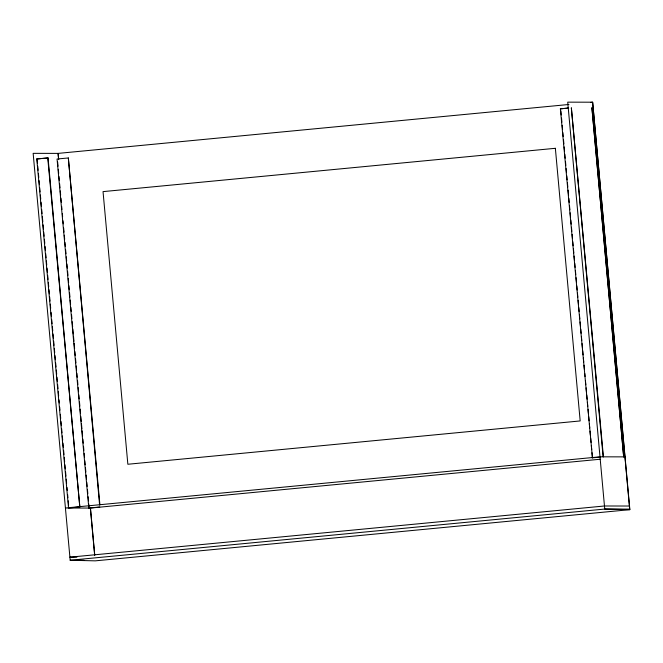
<?xml version="1.0" encoding="UTF-8"?>
<svg xmlns="http://www.w3.org/2000/svg" width="663" height="663" viewBox="0 0 663 663"><rect width="100%" height="100%" fill="white"/><g stroke="black" fill="none" stroke-linecap="round" stroke-linejoin="round"><path stroke-width="0.99" d="M568.962 104.472L58.079 153.393L33.15 153.344L70.179 560.252L95.281 560.848L629.85 509.656L592.647 102.201L567.719 102.152L604.747 509.06L629.85 509.656M590.592 102.4L592.647 102.201L629.676 509.109L604.747 509.06L70.179 560.252L84.143 560.276M36.78 158.971L48.059 157.927L79.825 506.971L68.546 508.024L36.78 158.971L48.059 157.927M591.993 452.73L592.457 457.876L560.376 108.823L568.357 108.061M568.663 108.061L560.376 108.823M99.79 507.004L88.825 508.057L57.059 159.012L68.33 157.96L99.914 504.949M592.15 457.876L600.429 457.114M624.927 456.873L599.99 456.824L65.43 508.015L90.359 508.065L600.214 459.235M629.402 506.026L604.465 505.985L69.905 557.177L76.883 557.185M68.33 157.96L99.599 504.949M79.825 506.971L47.744 157.927M603.421 456.832L571.349 107.771L603.115 456.824M560.881 110.878L561.254 114.997M561.536 118.089L561.909 122.207M562.191 125.299L562.564 129.418M562.846 132.501L563.219 136.619M563.5 139.711L563.881 143.83M564.155 146.921L564.536 151.04M564.818 154.131L565.191 158.25M565.473 161.333L565.846 165.452M566.127 168.543L566.5 172.662M566.782 175.753L567.155 179.872M567.437 182.955L567.81 187.074M568.092 190.165L568.564 195.312M568.846 198.403L569.219 202.522M569.5 205.613L569.873 209.732M570.155 212.815L570.528 216.934M570.81 220.025L571.183 224.144M571.465 227.235L571.846 231.354M572.128 234.445L572.5 238.556M572.782 241.647L573.155 245.766M573.437 248.857L573.81 252.976M574.092 256.067L574.465 260.186M574.746 263.269L575.119 267.388M575.401 270.479L575.782 274.598M576.056 277.689L576.437 281.808M576.81 285.927L577.183 290.046M577.465 293.129L577.838 297.248M578.119 300.339L578.492 304.458M578.774 307.549L579.155 311.668M579.429 314.751L579.81 318.87M580.092 321.961L580.465 326.08M580.747 329.171L581.12 333.29M581.401 336.381L581.774 340.5M582.056 343.583L582.429 347.702M582.711 350.793L583.084 354.912M583.365 358.003L583.747 362.122M584.028 365.205L584.401 369.324M584.774 373.443L585.056 376.534M585.429 380.653L585.802 384.772M586.084 387.863L586.465 391.982M586.738 395.065L587.12 399.184M587.401 402.275L587.774 406.394M588.056 409.485L588.429 413.604M588.711 416.695L589.084 420.814M589.366 423.897L589.739 428.016M590.02 431.107L590.393 435.226M590.675 438.318L591.056 442.436M591.33 445.519L591.711 449.638M90.466 508.057L94.751 555.163M90.359 508.065L94.652 555.171M57.648 162.103L58.021 166.222M58.303 169.305L58.684 173.424M58.966 176.515L59.338 180.634M59.62 183.726L59.993 187.844M60.275 190.927L60.648 195.046M60.93 198.138L61.303 202.256M61.676 206.375L61.957 209.467M62.339 213.585L62.612 216.668M62.993 220.787L63.275 223.879M63.648 227.997L64.021 232.116M64.303 235.208L64.676 239.326M64.957 242.409L65.33 246.528M65.612 249.619L65.993 253.738M66.267 256.83L66.648 260.949M66.93 264.031L67.303 268.15M67.585 271.242L67.957 275.36M68.239 278.452L68.612 282.571M68.894 285.654L69.267 289.772M69.549 292.864L69.922 296.983M70.203 300.074L70.585 304.193M70.858 307.276L71.239 311.395M71.521 314.486L71.894 318.605M72.176 321.696L72.64 326.842M72.831 328.906L73.295 334.053M73.485 336.108L73.958 341.254M74.14 343.318L74.612 348.465M74.894 351.556L75.267 355.675M75.549 358.758L75.922 362.876M76.204 365.968L76.577 370.087M76.858 373.178L77.231 377.297M77.513 380.388L77.886 384.499M78.168 387.59L78.549 391.709M78.831 394.8L79.204 398.919M79.485 402.01L79.858 406.129M80.14 409.212L80.513 413.331M80.795 416.422L81.267 421.569M81.45 423.632L81.922 428.779M82.104 430.834L82.577 435.981M82.858 439.072L83.231 443.191M83.513 446.282L83.886 450.401M84.168 453.492L84.541 457.611M84.823 460.694L85.195 464.813M85.477 467.904L85.858 472.023M86.132 475.114L86.513 479.233M86.795 482.316L87.168 486.435M87.45 489.526L87.823 493.645M88.104 496.736L88.477 500.855M88.759 503.938L89.132 508.057M37.095 158.979L37.468 163.09M37.75 166.181L38.123 170.3M38.404 173.391L38.777 177.51M39.059 180.601L39.432 184.72M39.714 187.803L40.087 191.922M40.368 195.013L40.75 199.132M41.031 202.223L41.404 206.342M41.686 209.425L42.059 213.544M42.341 216.635L42.805 221.782M43.087 224.873L43.468 228.992M43.741 232.083L44.123 236.202M44.404 239.285L44.777 243.404M45.059 246.495L45.432 250.614M45.714 253.705L46.087 257.824M46.369 260.907L46.741 265.026M47.023 268.117L47.396 272.236M47.678 275.327L48.059 279.446M48.333 282.529L48.714 286.648M48.996 289.739L49.369 293.858M49.65 296.949L50.023 301.068M50.305 304.151L50.678 308.27M51.051 312.389L51.432 316.508M51.714 319.599L52.087 323.718M52.369 326.809L52.742 330.928M53.023 334.011L53.396 338.13M53.678 341.221L54.051 345.34M54.333 348.431L54.706 352.55M54.988 355.633L55.36 359.752M55.642 362.843L56.023 366.962M56.305 370.053L56.678 374.172M56.96 377.255L57.333 381.374M57.615 384.465L57.988 388.584M58.269 391.676L58.642 395.794M59.015 399.913L59.297 402.996M59.678 407.115L59.96 410.206M60.333 414.325L60.706 418.444M60.988 421.535L61.361 425.654M61.642 428.737L62.015 432.856M62.297 435.947L62.67 440.066M62.952 443.157L63.333 447.276M63.607 450.359L63.988 454.478M64.27 457.569L64.642 461.688M64.924 464.78L65.297 468.898M65.579 471.981L65.952 476.1M66.234 479.192L66.607 483.31M66.988 487.429L67.261 490.521M67.643 494.639L67.924 497.722M68.198 500.814L68.579 504.933M555.362 148.297L103.038 191.615L127.851 464.257L580.175 420.939L555.362 148.297M591.91 107.812L623.676 456.865L591.91 107.812M58.651 159.584L58.079 153.393L58.642 159.584"/></g></svg>
